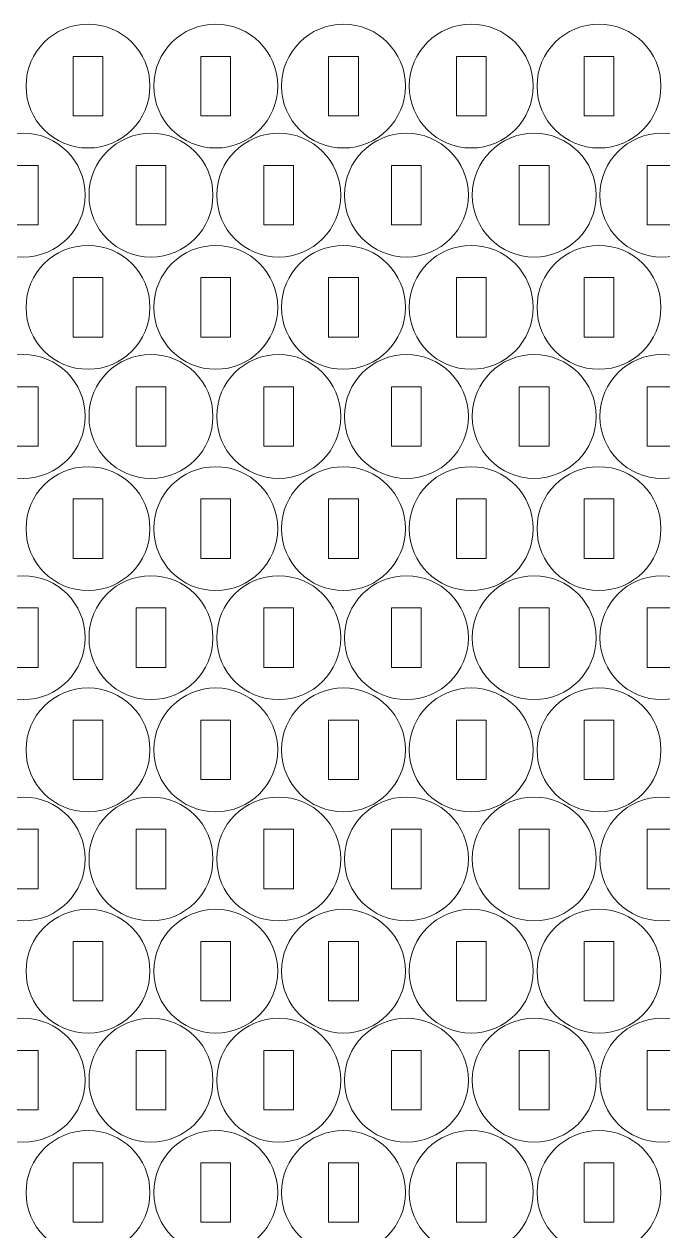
# Model space of a CAD drawing. Header units: millimetres. Extents: x -340 to 339, y -197 to 197.
# Drawn here: x 215.3 to 279.7, y 74.2 to 196 of the extents above; entities that cross this region are included whole.
import ezdxf

# ---------------------------------------------------------------- set-up
doc = ezdxf.new("R2010")
doc.units = ezdxf.units.MM
doc.header["$MEASUREMENT"] = 0
doc.layers.add('Camada 1', color=7, linetype='Continuous')

msp = doc.modelspace()

# ---------------------------------------------------------------- linework, layer by layer
at = {"layer": 'Camada 1', "lineweight": 20}
for points in [[(221.7092, 196.0143), (225.1609, 196.0143), (227.9592, 193.216), (227.9592, 189.7643), (227.9592, 189.7643), (227.9592, 186.3126), (225.1609, 183.5143), (221.7092, 183.5143), (221.7092, 183.5143), (218.2575, 183.5143), (215.4592, 186.3126), (215.4592, 189.7643), (215.4592, 189.7643), (215.4592, 193.216), (218.2575, 196.0143), (221.7092, 196.0143)], [(234.5944, 196.0143), (238.0461, 196.0143), (240.8444, 193.216), (240.8444, 189.7643), (240.8444, 189.7643), (240.8444, 186.3126), (238.0461, 183.5143), (234.5944, 183.5143), (234.5944, 183.5143), (231.1427, 183.5143), (228.3444, 186.3126), (228.3444, 189.7643), (228.3444, 189.7643), (228.3444, 193.216), (231.1427, 196.0143), (234.5944, 196.0143)], [(247.4796, 196.0143), (250.9313, 196.0143), (253.7296, 193.216), (253.7296, 189.7643), (253.7296, 189.7643), (253.7296, 186.3126), (250.9313, 183.5143), (247.4796, 183.5143), (247.4796, 183.5143), (244.0279, 183.5143), (241.2296, 186.3126), (241.2296, 189.7643), (241.2296, 189.7643), (241.2296, 193.216), (244.0279, 196.0143), (247.4796, 196.0143)], [(260.3648, 196.0143), (263.8165, 196.0143), (266.6148, 193.216), (266.6148, 189.7643), (266.6148, 189.7643), (266.6148, 186.3126), (263.8165, 183.5143), (260.3648, 183.5143), (260.3648, 183.5143), (256.9131, 183.5143), (254.1148, 186.3126), (254.1148, 189.7643), (254.1148, 189.7643), (254.1148, 193.216), (256.9131, 196.0143), (260.3648, 196.0143)], [(273.25, 196.0143), (276.7017, 196.0143), (279.5, 193.216), (279.5, 189.7643), (279.5, 189.7643), (279.5, 186.3126), (276.7017, 183.5143), (273.25, 183.5143), (273.25, 183.5143), (269.7983, 183.5143), (267, 186.3126), (267, 189.7643), (267, 189.7643), (267, 193.216), (269.7983, 196.0143), (273.25, 196.0143)], [(220.2092, 192.7643), (220.2092, 192.7643), (223.2092, 192.7643), (223.2092, 192.7643), (223.2092, 192.7643), (223.2092, 192.7643), (223.2092, 186.7643), (223.2092, 186.7643), (223.2092, 186.7643), (223.2092, 186.7643), (220.2092, 186.7643), (220.2092, 186.7643), (220.2092, 186.7643), (220.2092, 186.7643), (220.2092, 192.7643), (220.2092, 192.7643)], [(233.0944, 192.7643), (233.0944, 192.7643), (236.0944, 192.7643), (236.0944, 192.7643), (236.0944, 192.7643), (236.0944, 192.7643), (236.0944, 186.7643), (236.0944, 186.7643), (236.0944, 186.7643), (236.0944, 186.7643), (233.0944, 186.7643), (233.0944, 186.7643), (233.0944, 186.7643), (233.0944, 186.7643), (233.0944, 192.7643), (233.0944, 192.7643)], [(245.9796, 192.7643), (245.9796, 192.7643), (248.9796, 192.7643), (248.9796, 192.7643), (248.9796, 192.7643), (248.9796, 192.7643), (248.9796, 186.7643), (248.9796, 186.7643), (248.9796, 186.7643), (248.9796, 186.7643), (245.9796, 186.7643), (245.9796, 186.7643), (245.9796, 186.7643), (245.9796, 186.7643), (245.9796, 192.7643), (245.9796, 192.7643)], [(258.8648, 192.7643), (258.8648, 192.7643), (261.8648, 192.7643), (261.8648, 192.7643), (261.8648, 192.7643), (261.8648, 192.7643), (261.8648, 186.7643), (261.8648, 186.7643), (261.8648, 186.7643), (261.8648, 186.7643), (258.8648, 186.7643), (258.8648, 186.7643), (258.8648, 186.7643), (258.8648, 186.7643), (258.8648, 192.7643), (258.8648, 192.7643)], [(271.75, 192.7643), (271.75, 192.7643), (274.75, 192.7643), (274.75, 192.7643), (274.75, 192.7643), (274.75, 192.7643), (274.75, 186.7643), (274.75, 186.7643), (274.75, 186.7643), (274.75, 186.7643), (271.75, 186.7643), (271.75, 186.7643), (271.75, 186.7643), (271.75, 186.7643), (271.75, 192.7643), (271.75, 192.7643)], [(215.174, 185.0076), (218.6257, 185.0076), (221.424, 182.2093), (221.424, 178.7576), (221.424, 178.7576), (221.424, 175.3059), (218.6257, 172.5076), (215.174, 172.5076), (215.174, 172.5076), (211.7223, 172.5076), (208.924, 175.3059), (208.924, 178.7576), (208.924, 178.7576), (208.924, 182.2093), (211.7223, 185.0076), (215.174, 185.0076)], [(228.0592, 185.0076), (231.5109, 185.0076), (234.3092, 182.2093), (234.3092, 178.7576), (234.3092, 178.7576), (234.3092, 175.3059), (231.5109, 172.5076), (228.0592, 172.5076), (228.0592, 172.5076), (224.6075, 172.5076), (221.8092, 175.3059), (221.8092, 178.7576), (221.8092, 178.7576), (221.8092, 182.2093), (224.6075, 185.0076), (228.0592, 185.0076)], [(240.9444, 185.0076), (244.3961, 185.0076), (247.1944, 182.2093), (247.1944, 178.7576), (247.1944, 178.7576), (247.1944, 175.3059), (244.3961, 172.5076), (240.9444, 172.5076), (240.9444, 172.5076), (237.4927, 172.5076), (234.6944, 175.3059), (234.6944, 178.7576), (234.6944, 178.7576), (234.6944, 182.2093), (237.4927, 185.0076), (240.9444, 185.0076)], [(253.8296, 185.0076), (257.2813, 185.0076), (260.0796, 182.2093), (260.0796, 178.7576), (260.0796, 178.7576), (260.0796, 175.3059), (257.2813, 172.5076), (253.8296, 172.5076), (253.8296, 172.5076), (250.3779, 172.5076), (247.5796, 175.3059), (247.5796, 178.7576), (247.5796, 178.7576), (247.5796, 182.2093), (250.3779, 185.0076), (253.8296, 185.0076)], [(266.7148, 185.0076), (270.1665, 185.0076), (272.9648, 182.2093), (272.9648, 178.7576), (272.9648, 178.7576), (272.9648, 175.3059), (270.1665, 172.5076), (266.7148, 172.5076), (266.7148, 172.5076), (263.2631, 172.5076), (260.4648, 175.3059), (260.4648, 178.7576), (260.4648, 178.7576), (260.4648, 182.2093), (263.2631, 185.0076), (266.7148, 185.0076)], [(279.6, 185.0076), (283.0517, 185.0076), (285.85, 182.2093), (285.85, 178.7576), (285.85, 178.7576), (285.85, 175.3059), (283.0517, 172.5076), (279.6, 172.5076), (279.6, 172.5076), (276.1483, 172.5076), (273.35, 175.3059), (273.35, 178.7576), (273.35, 178.7576), (273.35, 182.2093), (276.1483, 185.0076), (279.6, 185.0076)], [(213.674, 181.7576), (213.674, 181.7576), (216.674, 181.7576), (216.674, 181.7576), (216.674, 181.7576), (216.674, 181.7576), (216.674, 175.7576), (216.674, 175.7576), (216.674, 175.7576), (216.674, 175.7576), (213.674, 175.7576), (213.674, 175.7576), (213.674, 175.7576), (213.674, 175.7576), (213.674, 181.7576), (213.674, 181.7576)], [(226.5592, 181.7576), (226.5592, 181.7576), (229.5592, 181.7576), (229.5592, 181.7576), (229.5592, 181.7576), (229.5592, 181.7576), (229.5592, 175.7576), (229.5592, 175.7576), (229.5592, 175.7576), (229.5592, 175.7576), (226.5592, 175.7576), (226.5592, 175.7576), (226.5592, 175.7576), (226.5592, 175.7576), (226.5592, 181.7576), (226.5592, 181.7576)], [(239.4444, 181.7576), (239.4444, 181.7576), (242.4444, 181.7576), (242.4444, 181.7576), (242.4444, 181.7576), (242.4444, 181.7576), (242.4444, 175.7576), (242.4444, 175.7576), (242.4444, 175.7576), (242.4444, 175.7576), (239.4444, 175.7576), (239.4444, 175.7576), (239.4444, 175.7576), (239.4444, 175.7576), (239.4444, 181.7576), (239.4444, 181.7576)], [(252.3296, 181.7576), (252.3296, 181.7576), (255.3296, 181.7576), (255.3296, 181.7576), (255.3296, 181.7576), (255.3296, 181.7576), (255.3296, 175.7576), (255.3296, 175.7576), (255.3296, 175.7576), (255.3296, 175.7576), (252.3296, 175.7576), (252.3296, 175.7576), (252.3296, 175.7576), (252.3296, 175.7576), (252.3296, 181.7576), (252.3296, 181.7576)], [(265.2148, 181.7576), (265.2148, 181.7576), (268.2148, 181.7576), (268.2148, 181.7576), (268.2148, 181.7576), (268.2148, 181.7576), (268.2148, 175.7576), (268.2148, 175.7576), (268.2148, 175.7576), (268.2148, 175.7576), (265.2148, 175.7576), (265.2148, 175.7576), (265.2148, 175.7576), (265.2148, 175.7576), (265.2148, 181.7576), (265.2148, 181.7576)], [(278.1, 181.7576), (278.1, 181.7576), (281.1, 181.7576), (281.1, 181.7576), (281.1, 181.7576), (281.1, 181.7576), (281.1, 175.7576), (281.1, 175.7576), (281.1, 175.7576), (281.1, 175.7576), (278.1, 175.7576), (278.1, 175.7576), (278.1, 175.7576), (278.1, 175.7576), (278.1, 181.7576), (278.1, 181.7576)], [(221.7092, 173.6834), (225.1609, 173.6834), (227.9592, 170.8851), (227.9592, 167.4334), (227.9592, 167.4334), (227.9592, 163.9817), (225.1609, 161.1834), (221.7092, 161.1834), (221.7092, 161.1834), (218.2575, 161.1834), (215.4592, 163.9817), (215.4592, 167.4334), (215.4592, 167.4334), (215.4592, 170.8851), (218.2575, 173.6834), (221.7092, 173.6834)], [(234.5944, 173.6834), (238.0461, 173.6834), (240.8444, 170.8851), (240.8444, 167.4334), (240.8444, 167.4334), (240.8444, 163.9817), (238.0461, 161.1834), (234.5944, 161.1834), (234.5944, 161.1834), (231.1427, 161.1834), (228.3444, 163.9817), (228.3444, 167.4334), (228.3444, 167.4334), (228.3444, 170.8851), (231.1427, 173.6834), (234.5944, 173.6834)], [(247.4796, 173.6834), (250.9313, 173.6834), (253.7296, 170.8851), (253.7296, 167.4334), (253.7296, 167.4334), (253.7296, 163.9817), (250.9313, 161.1834), (247.4796, 161.1834), (247.4796, 161.1834), (244.0279, 161.1834), (241.2296, 163.9817), (241.2296, 167.4334), (241.2296, 167.4334), (241.2296, 170.8851), (244.0279, 173.6834), (247.4796, 173.6834)], [(260.3648, 173.6834), (263.8165, 173.6834), (266.6148, 170.8851), (266.6148, 167.4334), (266.6148, 167.4334), (266.6148, 163.9817), (263.8165, 161.1834), (260.3648, 161.1834), (260.3648, 161.1834), (256.9131, 161.1834), (254.1148, 163.9817), (254.1148, 167.4334), (254.1148, 167.4334), (254.1148, 170.8851), (256.9131, 173.6834), (260.3648, 173.6834)], [(273.25, 173.6834), (276.7017, 173.6834), (279.5, 170.8851), (279.5, 167.4334), (279.5, 167.4334), (279.5, 163.9817), (276.7017, 161.1834), (273.25, 161.1834), (273.25, 161.1834), (269.7983, 161.1834), (267, 163.9817), (267, 167.4334), (267, 167.4334), (267, 170.8851), (269.7983, 173.6834), (273.25, 173.6834)], [(220.2092, 170.4334), (220.2092, 170.4334), (223.2092, 170.4334), (223.2092, 170.4334), (223.2092, 170.4334), (223.2092, 170.4334), (223.2092, 164.4334), (223.2092, 164.4334), (223.2092, 164.4334), (223.2092, 164.4334), (220.2092, 164.4334), (220.2092, 164.4334), (220.2092, 164.4334), (220.2092, 164.4334), (220.2092, 170.4334), (220.2092, 170.4334)], [(233.0944, 170.4334), (233.0944, 170.4334), (236.0944, 170.4334), (236.0944, 170.4334), (236.0944, 170.4334), (236.0944, 170.4334), (236.0944, 164.4334), (236.0944, 164.4334), (236.0944, 164.4334), (236.0944, 164.4334), (233.0944, 164.4334), (233.0944, 164.4334), (233.0944, 164.4334), (233.0944, 164.4334), (233.0944, 170.4334), (233.0944, 170.4334)], [(245.9796, 170.4334), (245.9796, 170.4334), (248.9796, 170.4334), (248.9796, 170.4334), (248.9796, 170.4334), (248.9796, 170.4334), (248.9796, 164.4334), (248.9796, 164.4334), (248.9796, 164.4334), (248.9796, 164.4334), (245.9796, 164.4334), (245.9796, 164.4334), (245.9796, 164.4334), (245.9796, 164.4334), (245.9796, 170.4334), (245.9796, 170.4334)], [(258.8648, 170.4334), (258.8648, 170.4334), (261.8648, 170.4334), (261.8648, 170.4334), (261.8648, 170.4334), (261.8648, 170.4334), (261.8648, 164.4334), (261.8648, 164.4334), (261.8648, 164.4334), (261.8648, 164.4334), (258.8648, 164.4334), (258.8648, 164.4334), (258.8648, 164.4334), (258.8648, 164.4334), (258.8648, 170.4334), (258.8648, 170.4334)], [(271.75, 170.4334), (271.75, 170.4334), (274.75, 170.4334), (274.75, 170.4334), (274.75, 170.4334), (274.75, 170.4334), (274.75, 164.4334), (274.75, 164.4334), (274.75, 164.4334), (274.75, 164.4334), (271.75, 164.4334), (271.75, 164.4334), (271.75, 164.4334), (271.75, 164.4334), (271.75, 170.4334), (271.75, 170.4334)], [(215.174, 162.6767), (218.6257, 162.6767), (221.424, 159.8784), (221.424, 156.4267), (221.424, 156.4267), (221.424, 152.975), (218.6257, 150.1767), (215.174, 150.1767), (215.174, 150.1767), (211.7223, 150.1767), (208.924, 152.975), (208.924, 156.4267), (208.924, 156.4267), (208.924, 159.8784), (211.7223, 162.6767), (215.174, 162.6767)], [(228.0592, 162.6767), (231.5109, 162.6767), (234.3092, 159.8784), (234.3092, 156.4267), (234.3092, 156.4267), (234.3092, 152.975), (231.5109, 150.1767), (228.0592, 150.1767), (228.0592, 150.1767), (224.6075, 150.1767), (221.8092, 152.975), (221.8092, 156.4267), (221.8092, 156.4267), (221.8092, 159.8784), (224.6075, 162.6767), (228.0592, 162.6767)], [(240.9444, 162.6767), (244.3961, 162.6767), (247.1944, 159.8784), (247.1944, 156.4267), (247.1944, 156.4267), (247.1944, 152.975), (244.3961, 150.1767), (240.9444, 150.1767), (240.9444, 150.1767), (237.4927, 150.1767), (234.6944, 152.975), (234.6944, 156.4267), (234.6944, 156.4267), (234.6944, 159.8784), (237.4927, 162.6767), (240.9444, 162.6767)], [(253.8296, 162.6767), (257.2813, 162.6767), (260.0796, 159.8784), (260.0796, 156.4267), (260.0796, 156.4267), (260.0796, 152.975), (257.2813, 150.1767), (253.8296, 150.1767), (253.8296, 150.1767), (250.3779, 150.1767), (247.5796, 152.975), (247.5796, 156.4267), (247.5796, 156.4267), (247.5796, 159.8784), (250.3779, 162.6767), (253.8296, 162.6767)], [(266.7148, 162.6767), (270.1665, 162.6767), (272.9648, 159.8784), (272.9648, 156.4267), (272.9648, 156.4267), (272.9648, 152.975), (270.1665, 150.1767), (266.7148, 150.1767), (266.7148, 150.1767), (263.2631, 150.1767), (260.4648, 152.975), (260.4648, 156.4267), (260.4648, 156.4267), (260.4648, 159.8784), (263.2631, 162.6767), (266.7148, 162.6767)], [(279.6, 162.6767), (283.0517, 162.6767), (285.85, 159.8784), (285.85, 156.4267), (285.85, 156.4267), (285.85, 152.975), (283.0517, 150.1767), (279.6, 150.1767), (279.6, 150.1767), (276.1483, 150.1767), (273.35, 152.975), (273.35, 156.4267), (273.35, 156.4267), (273.35, 159.8784), (276.1483, 162.6767), (279.6, 162.6767)], [(213.674, 159.4267), (213.674, 159.4267), (216.674, 159.4267), (216.674, 159.4267), (216.674, 159.4267), (216.674, 159.4267), (216.674, 153.4267), (216.674, 153.4267), (216.674, 153.4267), (216.674, 153.4267), (213.674, 153.4267), (213.674, 153.4267), (213.674, 153.4267), (213.674, 153.4267), (213.674, 159.4267), (213.674, 159.4267)], [(226.5592, 159.4267), (226.5592, 159.4267), (229.5592, 159.4267), (229.5592, 159.4267), (229.5592, 159.4267), (229.5592, 159.4267), (229.5592, 153.4267), (229.5592, 153.4267), (229.5592, 153.4267), (229.5592, 153.4267), (226.5592, 153.4267), (226.5592, 153.4267), (226.5592, 153.4267), (226.5592, 153.4267), (226.5592, 159.4267), (226.5592, 159.4267)], [(239.4444, 159.4267), (239.4444, 159.4267), (242.4444, 159.4267), (242.4444, 159.4267), (242.4444, 159.4267), (242.4444, 159.4267), (242.4444, 153.4267), (242.4444, 153.4267), (242.4444, 153.4267), (242.4444, 153.4267), (239.4444, 153.4267), (239.4444, 153.4267), (239.4444, 153.4267), (239.4444, 153.4267), (239.4444, 159.4267), (239.4444, 159.4267)], [(252.3296, 159.4267), (252.3296, 159.4267), (255.3296, 159.4267), (255.3296, 159.4267), (255.3296, 159.4267), (255.3296, 159.4267), (255.3296, 153.4267), (255.3296, 153.4267), (255.3296, 153.4267), (255.3296, 153.4267), (252.3296, 153.4267), (252.3296, 153.4267), (252.3296, 153.4267), (252.3296, 153.4267), (252.3296, 159.4267), (252.3296, 159.4267)], [(265.2148, 159.4267), (265.2148, 159.4267), (268.2148, 159.4267), (268.2148, 159.4267), (268.2148, 159.4267), (268.2148, 159.4267), (268.2148, 153.4267), (268.2148, 153.4267), (268.2148, 153.4267), (268.2148, 153.4267), (265.2148, 153.4267), (265.2148, 153.4267), (265.2148, 153.4267), (265.2148, 153.4267), (265.2148, 159.4267), (265.2148, 159.4267)], [(278.1, 159.4267), (278.1, 159.4267), (281.1, 159.4267), (281.1, 159.4267), (281.1, 159.4267), (281.1, 159.4267), (281.1, 153.4267), (281.1, 153.4267), (281.1, 153.4267), (281.1, 153.4267), (278.1, 153.4267), (278.1, 153.4267), (278.1, 153.4267), (278.1, 153.4267), (278.1, 159.4267), (278.1, 159.4267)], [(221.7092, 151.3525), (225.1609, 151.3525), (227.9592, 148.5542), (227.9592, 145.1025), (227.9592, 145.1025), (227.9592, 141.6508), (225.1609, 138.8525), (221.7092, 138.8525), (221.7092, 138.8525), (218.2575, 138.8525), (215.4592, 141.6508), (215.4592, 145.1025), (215.4592, 145.1025), (215.4592, 148.5542), (218.2575, 151.3525), (221.7092, 151.3525)], [(234.5944, 151.3525), (238.0461, 151.3525), (240.8444, 148.5542), (240.8444, 145.1025), (240.8444, 145.1025), (240.8444, 141.6508), (238.0461, 138.8525), (234.5944, 138.8525), (234.5944, 138.8525), (231.1427, 138.8525), (228.3444, 141.6508), (228.3444, 145.1025), (228.3444, 145.1025), (228.3444, 148.5542), (231.1427, 151.3525), (234.5944, 151.3525)], [(247.4796, 151.3525), (250.9313, 151.3525), (253.7296, 148.5542), (253.7296, 145.1025), (253.7296, 145.1025), (253.7296, 141.6508), (250.9313, 138.8525), (247.4796, 138.8525), (247.4796, 138.8525), (244.0279, 138.8525), (241.2296, 141.6508), (241.2296, 145.1025), (241.2296, 145.1025), (241.2296, 148.5542), (244.0279, 151.3525), (247.4796, 151.3525)], [(260.3648, 151.3525), (263.8165, 151.3525), (266.6148, 148.5542), (266.6148, 145.1025), (266.6148, 145.1025), (266.6148, 141.6508), (263.8165, 138.8525), (260.3648, 138.8525), (260.3648, 138.8525), (256.9131, 138.8525), (254.1148, 141.6508), (254.1148, 145.1025), (254.1148, 145.1025), (254.1148, 148.5542), (256.9131, 151.3525), (260.3648, 151.3525)], [(273.25, 151.3525), (276.7017, 151.3525), (279.5, 148.5542), (279.5, 145.1025), (279.5, 145.1025), (279.5, 141.6508), (276.7017, 138.8525), (273.25, 138.8525), (273.25, 138.8525), (269.7983, 138.8525), (267, 141.6508), (267, 145.1025), (267, 145.1025), (267, 148.5542), (269.7983, 151.3525), (273.25, 151.3525)], [(220.2092, 148.1025), (220.2092, 148.1025), (223.2092, 148.1025), (223.2092, 148.1025), (223.2092, 148.1025), (223.2092, 148.1025), (223.2092, 142.1025), (223.2092, 142.1025), (223.2092, 142.1025), (223.2092, 142.1025), (220.2092, 142.1025), (220.2092, 142.1025), (220.2092, 142.1025), (220.2092, 142.1025), (220.2092, 148.1025), (220.2092, 148.1025)], [(233.0944, 148.1025), (233.0944, 148.1025), (236.0944, 148.1025), (236.0944, 148.1025), (236.0944, 148.1025), (236.0944, 148.1025), (236.0944, 142.1025), (236.0944, 142.1025), (236.0944, 142.1025), (236.0944, 142.1025), (233.0944, 142.1025), (233.0944, 142.1025), (233.0944, 142.1025), (233.0944, 142.1025), (233.0944, 148.1025), (233.0944, 148.1025)], [(245.9796, 148.1025), (245.9796, 148.1025), (248.9796, 148.1025), (248.9796, 148.1025), (248.9796, 148.1025), (248.9796, 148.1025), (248.9796, 142.1025), (248.9796, 142.1025), (248.9796, 142.1025), (248.9796, 142.1025), (245.9796, 142.1025), (245.9796, 142.1025), (245.9796, 142.1025), (245.9796, 142.1025), (245.9796, 148.1025), (245.9796, 148.1025)], [(258.8648, 148.1025), (258.8648, 148.1025), (261.8648, 148.1025), (261.8648, 148.1025), (261.8648, 148.1025), (261.8648, 148.1025), (261.8648, 142.1025), (261.8648, 142.1025), (261.8648, 142.1025), (261.8648, 142.1025), (258.8648, 142.1025), (258.8648, 142.1025), (258.8648, 142.1025), (258.8648, 142.1025), (258.8648, 148.1025), (258.8648, 148.1025)], [(271.75, 148.1025), (271.75, 148.1025), (274.75, 148.1025), (274.75, 148.1025), (274.75, 148.1025), (274.75, 148.1025), (274.75, 142.1025), (274.75, 142.1025), (274.75, 142.1025), (274.75, 142.1025), (271.75, 142.1025), (271.75, 142.1025), (271.75, 142.1025), (271.75, 142.1025), (271.75, 148.1025), (271.75, 148.1025)], [(215.174, 140.3458), (218.6257, 140.3458), (221.424, 137.5475), (221.424, 134.0958), (221.424, 134.0958), (221.424, 130.6441), (218.6257, 127.8458), (215.174, 127.8458), (215.174, 127.8458), (211.7223, 127.8458), (208.924, 130.6441), (208.924, 134.0958), (208.924, 134.0958), (208.924, 137.5475), (211.7223, 140.3458), (215.174, 140.3458)], [(228.0592, 140.3458), (231.5109, 140.3458), (234.3092, 137.5475), (234.3092, 134.0958), (234.3092, 134.0958), (234.3092, 130.6441), (231.5109, 127.8458), (228.0592, 127.8458), (228.0592, 127.8458), (224.6075, 127.8458), (221.8092, 130.6441), (221.8092, 134.0958), (221.8092, 134.0958), (221.8092, 137.5475), (224.6075, 140.3458), (228.0592, 140.3458)], [(240.9444, 140.3458), (244.3961, 140.3458), (247.1944, 137.5475), (247.1944, 134.0958), (247.1944, 134.0958), (247.1944, 130.6441), (244.3961, 127.8458), (240.9444, 127.8458), (240.9444, 127.8458), (237.4927, 127.8458), (234.6944, 130.6441), (234.6944, 134.0958), (234.6944, 134.0958), (234.6944, 137.5475), (237.4927, 140.3458), (240.9444, 140.3458)], [(253.8296, 140.3458), (257.2813, 140.3458), (260.0796, 137.5475), (260.0796, 134.0958), (260.0796, 134.0958), (260.0796, 130.6441), (257.2813, 127.8458), (253.8296, 127.8458), (253.8296, 127.8458), (250.3779, 127.8458), (247.5796, 130.6441), (247.5796, 134.0958), (247.5796, 134.0958), (247.5796, 137.5475), (250.3779, 140.3458), (253.8296, 140.3458)], [(266.7148, 140.3458), (270.1665, 140.3458), (272.9648, 137.5475), (272.9648, 134.0958), (272.9648, 134.0958), (272.9648, 130.6441), (270.1665, 127.8458), (266.7148, 127.8458), (266.7148, 127.8458), (263.2631, 127.8458), (260.4648, 130.6441), (260.4648, 134.0958), (260.4648, 134.0958), (260.4648, 137.5475), (263.2631, 140.3458), (266.7148, 140.3458)], [(279.6, 140.3458), (283.0517, 140.3458), (285.85, 137.5475), (285.85, 134.0958), (285.85, 134.0958), (285.85, 130.6441), (283.0517, 127.8458), (279.6, 127.8458), (279.6, 127.8458), (276.1483, 127.8458), (273.35, 130.6441), (273.35, 134.0958), (273.35, 134.0958), (273.35, 137.5475), (276.1483, 140.3458), (279.6, 140.3458)], [(213.674, 137.0958), (213.674, 137.0958), (216.674, 137.0958), (216.674, 137.0958), (216.674, 137.0958), (216.674, 137.0958), (216.674, 131.0958), (216.674, 131.0958), (216.674, 131.0958), (216.674, 131.0958), (213.674, 131.0958), (213.674, 131.0958), (213.674, 131.0958), (213.674, 131.0958), (213.674, 137.0958), (213.674, 137.0958)], [(226.5592, 137.0958), (226.5592, 137.0958), (229.5592, 137.0958), (229.5592, 137.0958), (229.5592, 137.0958), (229.5592, 137.0958), (229.5592, 131.0958), (229.5592, 131.0958), (229.5592, 131.0958), (229.5592, 131.0958), (226.5592, 131.0958), (226.5592, 131.0958), (226.5592, 131.0958), (226.5592, 131.0958), (226.5592, 137.0958), (226.5592, 137.0958)], [(239.4444, 137.0958), (239.4444, 137.0958), (242.4444, 137.0958), (242.4444, 137.0958), (242.4444, 137.0958), (242.4444, 137.0958), (242.4444, 131.0958), (242.4444, 131.0958), (242.4444, 131.0958), (242.4444, 131.0958), (239.4444, 131.0958), (239.4444, 131.0958), (239.4444, 131.0958), (239.4444, 131.0958), (239.4444, 137.0958), (239.4444, 137.0958)], [(252.3296, 137.0958), (252.3296, 137.0958), (255.3296, 137.0958), (255.3296, 137.0958), (255.3296, 137.0958), (255.3296, 137.0958), (255.3296, 131.0958), (255.3296, 131.0958), (255.3296, 131.0958), (255.3296, 131.0958), (252.3296, 131.0958), (252.3296, 131.0958), (252.3296, 131.0958), (252.3296, 131.0958), (252.3296, 137.0958), (252.3296, 137.0958)], [(265.2148, 137.0958), (265.2148, 137.0958), (268.2148, 137.0958), (268.2148, 137.0958), (268.2148, 137.0958), (268.2148, 137.0958), (268.2148, 131.0958), (268.2148, 131.0958), (268.2148, 131.0958), (268.2148, 131.0958), (265.2148, 131.0958), (265.2148, 131.0958), (265.2148, 131.0958), (265.2148, 131.0958), (265.2148, 137.0958), (265.2148, 137.0958)], [(278.1, 137.0958), (278.1, 137.0958), (281.1, 137.0958), (281.1, 137.0958), (281.1, 137.0958), (281.1, 137.0958), (281.1, 131.0958), (281.1, 131.0958), (281.1, 131.0958), (281.1, 131.0958), (278.1, 131.0958), (278.1, 131.0958), (278.1, 131.0958), (278.1, 131.0958), (278.1, 137.0958), (278.1, 137.0958)], [(221.7092, 129.0216), (225.1609, 129.0216), (227.9592, 126.2233), (227.9592, 122.7716), (227.9592, 122.7716), (227.9592, 119.3199), (225.1609, 116.5216), (221.7092, 116.5216), (221.7092, 116.5216), (218.2575, 116.5216), (215.4592, 119.3199), (215.4592, 122.7716), (215.4592, 122.7716), (215.4592, 126.2233), (218.2575, 129.0216), (221.7092, 129.0216)], [(234.5944, 129.0216), (238.0461, 129.0216), (240.8444, 126.2233), (240.8444, 122.7716), (240.8444, 122.7716), (240.8444, 119.3199), (238.0461, 116.5216), (234.5944, 116.5216), (234.5944, 116.5216), (231.1427, 116.5216), (228.3444, 119.3199), (228.3444, 122.7716), (228.3444, 122.7716), (228.3444, 126.2233), (231.1427, 129.0216), (234.5944, 129.0216)], [(247.4796, 129.0216), (250.9313, 129.0216), (253.7296, 126.2233), (253.7296, 122.7716), (253.7296, 122.7716), (253.7296, 119.3199), (250.9313, 116.5216), (247.4796, 116.5216), (247.4796, 116.5216), (244.0279, 116.5216), (241.2296, 119.3199), (241.2296, 122.7716), (241.2296, 122.7716), (241.2296, 126.2233), (244.0279, 129.0216), (247.4796, 129.0216)], [(260.3648, 129.0216), (263.8165, 129.0216), (266.6148, 126.2233), (266.6148, 122.7716), (266.6148, 122.7716), (266.6148, 119.3199), (263.8165, 116.5216), (260.3648, 116.5216), (260.3648, 116.5216), (256.9131, 116.5216), (254.1148, 119.3199), (254.1148, 122.7716), (254.1148, 122.7716), (254.1148, 126.2233), (256.9131, 129.0216), (260.3648, 129.0216)], [(273.25, 129.0216), (276.7017, 129.0216), (279.5, 126.2233), (279.5, 122.7716), (279.5, 122.7716), (279.5, 119.3199), (276.7017, 116.5216), (273.25, 116.5216), (273.25, 116.5216), (269.7983, 116.5216), (267, 119.3199), (267, 122.7716), (267, 122.7716), (267, 126.2233), (269.7983, 129.0216), (273.25, 129.0216)], [(220.2092, 125.7716), (220.2092, 125.7716), (223.2092, 125.7716), (223.2092, 125.7716), (223.2092, 125.7716), (223.2092, 125.7716), (223.2092, 119.7716), (223.2092, 119.7716), (223.2092, 119.7716), (223.2092, 119.7716), (220.2092, 119.7716), (220.2092, 119.7716), (220.2092, 119.7716), (220.2092, 119.7716), (220.2092, 125.7716), (220.2092, 125.7716)], [(233.0944, 125.7716), (233.0944, 125.7716), (236.0944, 125.7716), (236.0944, 125.7716), (236.0944, 125.7716), (236.0944, 125.7716), (236.0944, 119.7716), (236.0944, 119.7716), (236.0944, 119.7716), (236.0944, 119.7716), (233.0944, 119.7716), (233.0944, 119.7716), (233.0944, 119.7716), (233.0944, 119.7716), (233.0944, 125.7716), (233.0944, 125.7716)], [(245.9796, 125.7716), (245.9796, 125.7716), (248.9796, 125.7716), (248.9796, 125.7716), (248.9796, 125.7716), (248.9796, 125.7716), (248.9796, 119.7716), (248.9796, 119.7716), (248.9796, 119.7716), (248.9796, 119.7716), (245.9796, 119.7716), (245.9796, 119.7716), (245.9796, 119.7716), (245.9796, 119.7716), (245.9796, 125.7716), (245.9796, 125.7716)], [(258.8648, 125.7716), (258.8648, 125.7716), (261.8648, 125.7716), (261.8648, 125.7716), (261.8648, 125.7716), (261.8648, 125.7716), (261.8648, 119.7716), (261.8648, 119.7716), (261.8648, 119.7716), (261.8648, 119.7716), (258.8648, 119.7716), (258.8648, 119.7716), (258.8648, 119.7716), (258.8648, 119.7716), (258.8648, 125.7716), (258.8648, 125.7716)], [(271.75, 125.7716), (271.75, 125.7716), (274.75, 125.7716), (274.75, 125.7716), (274.75, 125.7716), (274.75, 125.7716), (274.75, 119.7716), (274.75, 119.7716), (274.75, 119.7716), (274.75, 119.7716), (271.75, 119.7716), (271.75, 119.7716), (271.75, 119.7716), (271.75, 119.7716), (271.75, 125.7716), (271.75, 125.7716)], [(215.174, 118.0149), (218.6257, 118.0149), (221.424, 115.2166), (221.424, 111.7649), (221.424, 111.7649), (221.424, 108.3132), (218.6257, 105.5149), (215.174, 105.5149), (215.174, 105.5149), (211.7223, 105.5149), (208.924, 108.3132), (208.924, 111.7649), (208.924, 111.7649), (208.924, 115.2166), (211.7223, 118.0149), (215.174, 118.0149)], [(228.0592, 118.0149), (231.5109, 118.0149), (234.3092, 115.2166), (234.3092, 111.7649), (234.3092, 111.7649), (234.3092, 108.3132), (231.5109, 105.5149), (228.0592, 105.5149), (228.0592, 105.5149), (224.6075, 105.5149), (221.8092, 108.3132), (221.8092, 111.7649), (221.8092, 111.7649), (221.8092, 115.2166), (224.6075, 118.0149), (228.0592, 118.0149)], [(240.9444, 118.0149), (244.3961, 118.0149), (247.1944, 115.2166), (247.1944, 111.7649), (247.1944, 111.7649), (247.1944, 108.3132), (244.3961, 105.5149), (240.9444, 105.5149), (240.9444, 105.5149), (237.4927, 105.5149), (234.6944, 108.3132), (234.6944, 111.7649), (234.6944, 111.7649), (234.6944, 115.2166), (237.4927, 118.0149), (240.9444, 118.0149)], [(253.8296, 118.0149), (257.2813, 118.0149), (260.0796, 115.2166), (260.0796, 111.7649), (260.0796, 111.7649), (260.0796, 108.3132), (257.2813, 105.5149), (253.8296, 105.5149), (253.8296, 105.5149), (250.3779, 105.5149), (247.5796, 108.3132), (247.5796, 111.7649), (247.5796, 111.7649), (247.5796, 115.2166), (250.3779, 118.0149), (253.8296, 118.0149)], [(266.7148, 118.0149), (270.1665, 118.0149), (272.9648, 115.2166), (272.9648, 111.7649), (272.9648, 111.7649), (272.9648, 108.3132), (270.1665, 105.5149), (266.7148, 105.5149), (266.7148, 105.5149), (263.2631, 105.5149), (260.4648, 108.3132), (260.4648, 111.7649), (260.4648, 111.7649), (260.4648, 115.2166), (263.2631, 118.0149), (266.7148, 118.0149)], [(279.6, 118.0149), (283.0517, 118.0149), (285.85, 115.2166), (285.85, 111.7649), (285.85, 111.7649), (285.85, 108.3132), (283.0517, 105.5149), (279.6, 105.5149), (279.6, 105.5149), (276.1483, 105.5149), (273.35, 108.3132), (273.35, 111.7649), (273.35, 111.7649), (273.35, 115.2166), (276.1483, 118.0149), (279.6, 118.0149)], [(213.674, 114.7649), (213.674, 114.7649), (216.674, 114.7649), (216.674, 114.7649), (216.674, 114.7649), (216.674, 114.7649), (216.674, 108.7649), (216.674, 108.7649), (216.674, 108.7649), (216.674, 108.7649), (213.674, 108.7649), (213.674, 108.7649), (213.674, 108.7649), (213.674, 108.7649), (213.674, 114.7649), (213.674, 114.7649)], [(226.5592, 114.7649), (226.5592, 114.7649), (229.5592, 114.7649), (229.5592, 114.7649), (229.5592, 114.7649), (229.5592, 114.7649), (229.5592, 108.7649), (229.5592, 108.7649), (229.5592, 108.7649), (229.5592, 108.7649), (226.5592, 108.7649), (226.5592, 108.7649), (226.5592, 108.7649), (226.5592, 108.7649), (226.5592, 114.7649), (226.5592, 114.7649)], [(239.4444, 114.7649), (239.4444, 114.7649), (242.4444, 114.7649), (242.4444, 114.7649), (242.4444, 114.7649), (242.4444, 114.7649), (242.4444, 108.7649), (242.4444, 108.7649), (242.4444, 108.7649), (242.4444, 108.7649), (239.4444, 108.7649), (239.4444, 108.7649), (239.4444, 108.7649), (239.4444, 108.7649), (239.4444, 114.7649), (239.4444, 114.7649)], [(252.3296, 114.7649), (252.3296, 114.7649), (255.3296, 114.7649), (255.3296, 114.7649), (255.3296, 114.7649), (255.3296, 114.7649), (255.3296, 108.7649), (255.3296, 108.7649), (255.3296, 108.7649), (255.3296, 108.7649), (252.3296, 108.7649), (252.3296, 108.7649), (252.3296, 108.7649), (252.3296, 108.7649), (252.3296, 114.7649), (252.3296, 114.7649)], [(265.2148, 114.7649), (265.2148, 114.7649), (268.2148, 114.7649), (268.2148, 114.7649), (268.2148, 114.7649), (268.2148, 114.7649), (268.2148, 108.7649), (268.2148, 108.7649), (268.2148, 108.7649), (268.2148, 108.7649), (265.2148, 108.7649), (265.2148, 108.7649), (265.2148, 108.7649), (265.2148, 108.7649), (265.2148, 114.7649), (265.2148, 114.7649)], [(278.1, 114.7649), (278.1, 114.7649), (281.1, 114.7649), (281.1, 114.7649), (281.1, 114.7649), (281.1, 114.7649), (281.1, 108.7649), (281.1, 108.7649), (281.1, 108.7649), (281.1, 108.7649), (278.1, 108.7649), (278.1, 108.7649), (278.1, 108.7649), (278.1, 108.7649), (278.1, 114.7649), (278.1, 114.7649)], [(221.7092, 106.6907), (225.1609, 106.6907), (227.9592, 103.8924), (227.9592, 100.4407), (227.9592, 100.4407), (227.9592, 96.989), (225.1609, 94.1907), (221.7092, 94.1907), (221.7092, 94.1907), (218.2575, 94.1907), (215.4592, 96.989), (215.4592, 100.4407), (215.4592, 100.4407), (215.4592, 103.8924), (218.2575, 106.6907), (221.7092, 106.6907)], [(234.5944, 106.6907), (238.0461, 106.6907), (240.8444, 103.8924), (240.8444, 100.4407), (240.8444, 100.4407), (240.8444, 96.989), (238.0461, 94.1907), (234.5944, 94.1907), (234.5944, 94.1907), (231.1427, 94.1907), (228.3444, 96.989), (228.3444, 100.4407), (228.3444, 100.4407), (228.3444, 103.8924), (231.1427, 106.6907), (234.5944, 106.6907)], [(247.4796, 106.6907), (250.9313, 106.6907), (253.7296, 103.8924), (253.7296, 100.4407), (253.7296, 100.4407), (253.7296, 96.989), (250.9313, 94.1907), (247.4796, 94.1907), (247.4796, 94.1907), (244.0279, 94.1907), (241.2296, 96.989), (241.2296, 100.4407), (241.2296, 100.4407), (241.2296, 103.8924), (244.0279, 106.6907), (247.4796, 106.6907)], [(260.3648, 106.6907), (263.8165, 106.6907), (266.6148, 103.8924), (266.6148, 100.4407), (266.6148, 100.4407), (266.6148, 96.989), (263.8165, 94.1907), (260.3648, 94.1907), (260.3648, 94.1907), (256.9131, 94.1907), (254.1148, 96.989), (254.1148, 100.4407), (254.1148, 100.4407), (254.1148, 103.8924), (256.9131, 106.6907), (260.3648, 106.6907)], [(273.25, 106.6907), (276.7017, 106.6907), (279.5, 103.8924), (279.5, 100.4407), (279.5, 100.4407), (279.5, 96.989), (276.7017, 94.1907), (273.25, 94.1907), (273.25, 94.1907), (269.7983, 94.1907), (267, 96.989), (267, 100.4407), (267, 100.4407), (267, 103.8924), (269.7983, 106.6907), (273.25, 106.6907)], [(220.2092, 103.4407), (220.2092, 103.4407), (223.2092, 103.4407), (223.2092, 103.4407), (223.2092, 103.4407), (223.2092, 103.4407), (223.2092, 97.4407), (223.2092, 97.4407), (223.2092, 97.4407), (223.2092, 97.4407), (220.2092, 97.4407), (220.2092, 97.4407), (220.2092, 97.4407), (220.2092, 97.4407), (220.2092, 103.4407), (220.2092, 103.4407)], [(233.0944, 103.4407), (233.0944, 103.4407), (236.0944, 103.4407), (236.0944, 103.4407), (236.0944, 103.4407), (236.0944, 103.4407), (236.0944, 97.4407), (236.0944, 97.4407), (236.0944, 97.4407), (236.0944, 97.4407), (233.0944, 97.4407), (233.0944, 97.4407), (233.0944, 97.4407), (233.0944, 97.4407), (233.0944, 103.4407), (233.0944, 103.4407)], [(245.9796, 103.4407), (245.9796, 103.4407), (248.9796, 103.4407), (248.9796, 103.4407), (248.9796, 103.4407), (248.9796, 103.4407), (248.9796, 97.4407), (248.9796, 97.4407), (248.9796, 97.4407), (248.9796, 97.4407), (245.9796, 97.4407), (245.9796, 97.4407), (245.9796, 97.4407), (245.9796, 97.4407), (245.9796, 103.4407), (245.9796, 103.4407)], [(258.8648, 103.4407), (258.8648, 103.4407), (261.8648, 103.4407), (261.8648, 103.4407), (261.8648, 103.4407), (261.8648, 103.4407), (261.8648, 97.4407), (261.8648, 97.4407), (261.8648, 97.4407), (261.8648, 97.4407), (258.8648, 97.4407), (258.8648, 97.4407), (258.8648, 97.4407), (258.8648, 97.4407), (258.8648, 103.4407), (258.8648, 103.4407)], [(271.75, 103.4407), (271.75, 103.4407), (274.75, 103.4407), (274.75, 103.4407), (274.75, 103.4407), (274.75, 103.4407), (274.75, 97.4407), (274.75, 97.4407), (274.75, 97.4407), (274.75, 97.4407), (271.75, 97.4407), (271.75, 97.4407), (271.75, 97.4407), (271.75, 97.4407), (271.75, 103.4407), (271.75, 103.4407)], [(215.174, 95.684), (218.6257, 95.684), (221.424, 92.8857), (221.424, 89.434), (221.424, 89.434), (221.424, 85.9823), (218.6257, 83.184), (215.174, 83.184), (215.174, 83.184), (211.7223, 83.184), (208.924, 85.9823), (208.924, 89.434), (208.924, 89.434), (208.924, 92.8857), (211.7223, 95.684), (215.174, 95.684)], [(228.0592, 95.684), (231.5109, 95.684), (234.3092, 92.8857), (234.3092, 89.434), (234.3092, 89.434), (234.3092, 85.9823), (231.5109, 83.184), (228.0592, 83.184), (228.0592, 83.184), (224.6075, 83.184), (221.8092, 85.9823), (221.8092, 89.434), (221.8092, 89.434), (221.8092, 92.8857), (224.6075, 95.684), (228.0592, 95.684)], [(240.9444, 95.684), (244.3961, 95.684), (247.1944, 92.8857), (247.1944, 89.434), (247.1944, 89.434), (247.1944, 85.9823), (244.3961, 83.184), (240.9444, 83.184), (240.9444, 83.184), (237.4927, 83.184), (234.6944, 85.9823), (234.6944, 89.434), (234.6944, 89.434), (234.6944, 92.8857), (237.4927, 95.684), (240.9444, 95.684)], [(253.8296, 95.684), (257.2813, 95.684), (260.0796, 92.8857), (260.0796, 89.434), (260.0796, 89.434), (260.0796, 85.9823), (257.2813, 83.184), (253.8296, 83.184), (253.8296, 83.184), (250.3779, 83.184), (247.5796, 85.9823), (247.5796, 89.434), (247.5796, 89.434), (247.5796, 92.8857), (250.3779, 95.684), (253.8296, 95.684)], [(266.7148, 95.684), (270.1665, 95.684), (272.9648, 92.8857), (272.9648, 89.434), (272.9648, 89.434), (272.9648, 85.9823), (270.1665, 83.184), (266.7148, 83.184), (266.7148, 83.184), (263.2631, 83.184), (260.4648, 85.9823), (260.4648, 89.434), (260.4648, 89.434), (260.4648, 92.8857), (263.2631, 95.684), (266.7148, 95.684)], [(279.6, 95.684), (283.0517, 95.684), (285.85, 92.8857), (285.85, 89.434), (285.85, 89.434), (285.85, 85.9823), (283.0517, 83.184), (279.6, 83.184), (279.6, 83.184), (276.1483, 83.184), (273.35, 85.9823), (273.35, 89.434), (273.35, 89.434), (273.35, 92.8857), (276.1483, 95.684), (279.6, 95.684)], [(213.674, 92.434), (213.674, 92.434), (216.674, 92.434), (216.674, 92.434), (216.674, 92.434), (216.674, 92.434), (216.674, 86.434), (216.674, 86.434), (216.674, 86.434), (216.674, 86.434), (213.674, 86.434), (213.674, 86.434), (213.674, 86.434), (213.674, 86.434), (213.674, 92.434), (213.674, 92.434)], [(226.5592, 92.434), (226.5592, 92.434), (229.5592, 92.434), (229.5592, 92.434), (229.5592, 92.434), (229.5592, 92.434), (229.5592, 86.434), (229.5592, 86.434), (229.5592, 86.434), (229.5592, 86.434), (226.5592, 86.434), (226.5592, 86.434), (226.5592, 86.434), (226.5592, 86.434), (226.5592, 92.434), (226.5592, 92.434)], [(239.4444, 92.434), (239.4444, 92.434), (242.4444, 92.434), (242.4444, 92.434), (242.4444, 92.434), (242.4444, 92.434), (242.4444, 86.434), (242.4444, 86.434), (242.4444, 86.434), (242.4444, 86.434), (239.4444, 86.434), (239.4444, 86.434), (239.4444, 86.434), (239.4444, 86.434), (239.4444, 92.434), (239.4444, 92.434)], [(252.3296, 92.434), (252.3296, 92.434), (255.3296, 92.434), (255.3296, 92.434), (255.3296, 92.434), (255.3296, 92.434), (255.3296, 86.434), (255.3296, 86.434), (255.3296, 86.434), (255.3296, 86.434), (252.3296, 86.434), (252.3296, 86.434), (252.3296, 86.434), (252.3296, 86.434), (252.3296, 92.434), (252.3296, 92.434)], [(265.2148, 92.434), (265.2148, 92.434), (268.2148, 92.434), (268.2148, 92.434), (268.2148, 92.434), (268.2148, 92.434), (268.2148, 86.434), (268.2148, 86.434), (268.2148, 86.434), (268.2148, 86.434), (265.2148, 86.434), (265.2148, 86.434), (265.2148, 86.434), (265.2148, 86.434), (265.2148, 92.434), (265.2148, 92.434)], [(278.1, 92.434), (278.1, 92.434), (281.1, 92.434), (281.1, 92.434), (281.1, 92.434), (281.1, 92.434), (281.1, 86.434), (281.1, 86.434), (281.1, 86.434), (281.1, 86.434), (278.1, 86.434), (278.1, 86.434), (278.1, 86.434), (278.1, 86.434), (278.1, 92.434), (278.1, 92.434)], [(221.7092, 84.3598), (225.1609, 84.3598), (227.9592, 81.5615), (227.9592, 78.1098), (227.9592, 78.1098), (227.9592, 74.6581), (225.1609, 71.8598), (221.7092, 71.8598), (221.7092, 71.8598), (218.2575, 71.8598), (215.4592, 74.6581), (215.4592, 78.1098), (215.4592, 78.1098), (215.4592, 81.5615), (218.2575, 84.3598), (221.7092, 84.3598)], [(234.5944, 84.3598), (238.0461, 84.3598), (240.8444, 81.5615), (240.8444, 78.1098), (240.8444, 78.1098), (240.8444, 74.6581), (238.0461, 71.8598), (234.5944, 71.8598), (234.5944, 71.8598), (231.1427, 71.8598), (228.3444, 74.6581), (228.3444, 78.1098), (228.3444, 78.1098), (228.3444, 81.5615), (231.1427, 84.3598), (234.5944, 84.3598)], [(247.4796, 84.3598), (250.9313, 84.3598), (253.7296, 81.5615), (253.7296, 78.1098), (253.7296, 78.1098), (253.7296, 74.6581), (250.9313, 71.8598), (247.4796, 71.8598), (247.4796, 71.8598), (244.0279, 71.8598), (241.2296, 74.6581), (241.2296, 78.1098), (241.2296, 78.1098), (241.2296, 81.5615), (244.0279, 84.3598), (247.4796, 84.3598)], [(260.3648, 84.3598), (263.8165, 84.3598), (266.6148, 81.5615), (266.6148, 78.1098), (266.6148, 78.1098), (266.6148, 74.6581), (263.8165, 71.8598), (260.3648, 71.8598), (260.3648, 71.8598), (256.9131, 71.8598), (254.1148, 74.6581), (254.1148, 78.1098), (254.1148, 78.1098), (254.1148, 81.5615), (256.9131, 84.3598), (260.3648, 84.3598)], [(273.25, 84.3598), (276.7017, 84.3598), (279.5, 81.5615), (279.5, 78.1098), (279.5, 78.1098), (279.5, 74.6581), (276.7017, 71.8598), (273.25, 71.8598), (273.25, 71.8598), (269.7983, 71.8598), (267, 74.6581), (267, 78.1098), (267, 78.1098), (267, 81.5615), (269.7983, 84.3598), (273.25, 84.3598)], [(220.2092, 81.1098), (220.2092, 81.1098), (223.2092, 81.1098), (223.2092, 81.1098), (223.2092, 81.1098), (223.2092, 81.1098), (223.2092, 75.1098), (223.2092, 75.1098), (223.2092, 75.1098), (223.2092, 75.1098), (220.2092, 75.1098), (220.2092, 75.1098), (220.2092, 75.1098), (220.2092, 75.1098), (220.2092, 81.1098), (220.2092, 81.1098)], [(233.0944, 81.1098), (233.0944, 81.1098), (236.0944, 81.1098), (236.0944, 81.1098), (236.0944, 81.1098), (236.0944, 81.1098), (236.0944, 75.1098), (236.0944, 75.1098), (236.0944, 75.1098), (236.0944, 75.1098), (233.0944, 75.1098), (233.0944, 75.1098), (233.0944, 75.1098), (233.0944, 75.1098), (233.0944, 81.1098), (233.0944, 81.1098)], [(245.9796, 81.1098), (245.9796, 81.1098), (248.9796, 81.1098), (248.9796, 81.1098), (248.9796, 81.1098), (248.9796, 81.1098), (248.9796, 75.1098), (248.9796, 75.1098), (248.9796, 75.1098), (248.9796, 75.1098), (245.9796, 75.1098), (245.9796, 75.1098), (245.9796, 75.1098), (245.9796, 75.1098), (245.9796, 81.1098), (245.9796, 81.1098)], [(258.8648, 81.1098), (258.8648, 81.1098), (261.8648, 81.1098), (261.8648, 81.1098), (261.8648, 81.1098), (261.8648, 81.1098), (261.8648, 75.1098), (261.8648, 75.1098), (261.8648, 75.1098), (261.8648, 75.1098), (258.8648, 75.1098), (258.8648, 75.1098), (258.8648, 75.1098), (258.8648, 75.1098), (258.8648, 81.1098), (258.8648, 81.1098)], [(271.75, 81.1098), (271.75, 81.1098), (274.75, 81.1098), (274.75, 81.1098), (274.75, 81.1098), (274.75, 81.1098), (274.75, 75.1098), (274.75, 75.1098), (274.75, 75.1098), (274.75, 75.1098), (271.75, 75.1098), (271.75, 75.1098), (271.75, 75.1098), (271.75, 75.1098), (271.75, 81.1098), (271.75, 81.1098)]]:
    msp.add_open_spline(points, degree=3, knots=[0, 0, 0, 0, 0.2, 0.2, 0.2, 0.2, 0.4, 0.4, 0.4, 0.4, 0.6, 0.6, 0.6, 0.6, 1, 1, 1, 1], dxfattribs=at)

doc.saveas('drawing.dxf')
